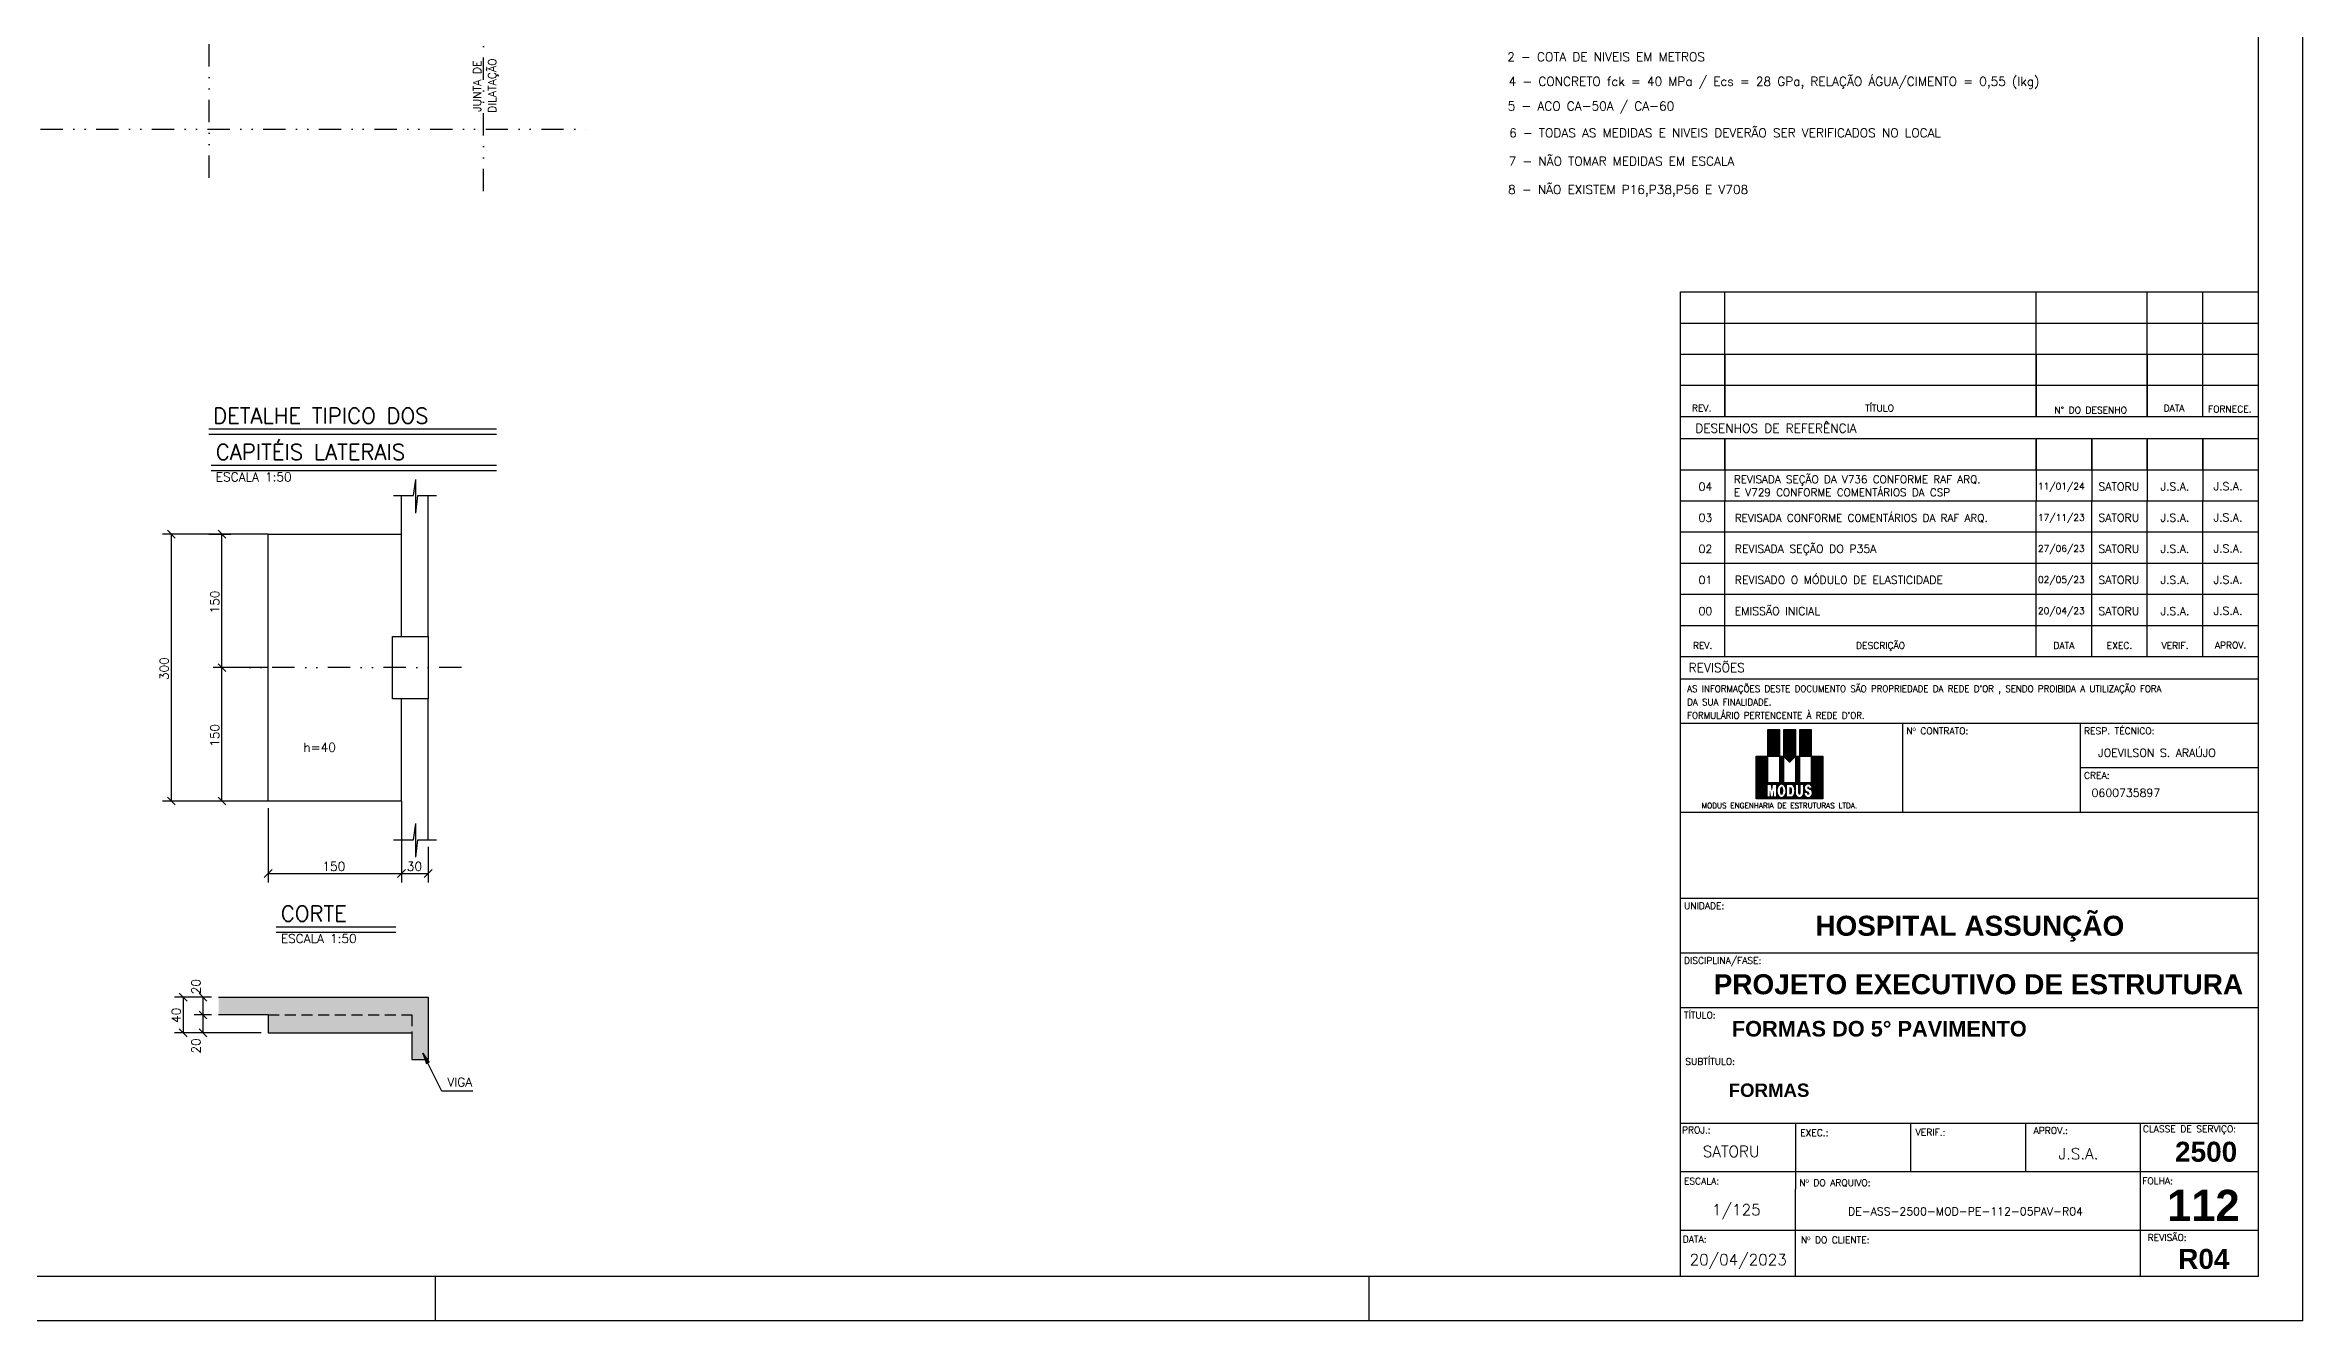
# Model space of a CAD drawing. Extents: x 550200 to 565075, y 404 to 10916.
# Drawn here: x 558727 to 565075, y 404 to 3990 of the extents above; entities that cross this region are included whole.
import ezdxf
from ezdxf.enums import TextEntityAlignment as Align

# ---------------------------------------------------------------- set-up
doc = ezdxf.new("R2010")
doc.units = 0
doc.header["$LTSCALE"] = 125
doc.header["$MEASUREMENT"] = 0
doc.linetypes.add('DIVIDE', pattern=[1.25, 0.5, -0.25, 0, -0.25, 0, -0.25])
doc.linetypes.add('HIDDEN', pattern=[0.375, 0.25, -0.125])
doc.layers.get('0').update_dxf_attribs({"linetype": 'CONTINUOUS'})
for name, color, linetype in [('01-FORM', 7, 'CONTINUOUS'), ('01TEXT', 2, 'CONTINUOUS'), ('205', 14, 'DIVIDE'), ('210', 7, 'HIDDEN'), ('216', 7, 'CONTINUOUS'), ('220', 4, 'CONTINUOUS'), ('221', 5, 'CONTINUOUS'), ('222', 6, 'CONTINUOUS'), ('226', 10, 'CONTINUOUS'), ('238', 11, 'CONTINUOUS'), ('250', 5, 'CONTINUOUS'), ('253', 253, 'CONTINUOUS'), ('254', 254, 'CONTINUOUS'), ('car-t01', 1, 'CONTINUOUS')]:
    doc.layers.add(name, color=color, linetype=linetype)
doc.styles.add('ROMANS', font='ROMANS.shx')
doc.styles.get("Standard").update_dxf_attribs({"font": 'ROMANS.SHX'})

msp = doc.modelspace()

# ---------------------------------------------------------------- linework, layer by layer
for p, q in [((565074.9, 403.9), (565074.9, 10916.4)), ((559824.9, 403.9), (559824.9, 528.9)), ((562449.9, 403.9), (562449.9, 528.9)), ((565074.9, 403.9), (550199.9, 403.9))]:
    msp.add_line(p, q)
at = {"layer": '205'}
for p, q in [((559187.7, 3617.8), (559187.7, 10272.7)), ((559959.2, 3580.3), (559959.2, 10272.7)), ((550735.3, 3753.9), (560263.5, 3753.9)), ((559897.5, 2240.3), (559247.8, 2240.3))]:
    msp.add_line(p, q, dxfattribs=at)
at = {"layer": '210'}
for p, q in [((559354, 1263.8), (559757.6, 1263.8)), ((559757.6, 1263.8), (559757.6, 1213.8))]:
    msp.add_line(p, q, dxfattribs=at)
at = {"layer": '216'}
for p, q in [((559070.7, 2626.4), (559092.8, 2604.3)), ((559235.2, 2604.3), (559213.1, 2626.4)), ((559235.2, 2229.3), (559213.1, 2251.4)), ((559235.2, 2229.3), (559213.1, 2251.4)), ((559070.7, 1876.4), (559092.8, 1854.3)), ((559235.2, 1854.3), (559213.1, 1876.4)), ((559342.9, 1650.4), (559365, 1672.5)), ((559717.9, 1650.4), (559740, 1672.5)), ((559717.9, 1650.4), (559740, 1672.5)), ((559792.9, 1650.4), (559815, 1672.5)), ((559104.2, 1324.9), (559126.3, 1302.8)), ((559182, 1302.8), (559159.9, 1324.9)), ((559182, 1252.8), (559159.9, 1274.9)), ((559182, 1252.8), (559159.9, 1274.9)), ((559104.2, 1224.9), (559126.3, 1202.8)), ((559182, 1202.8), (559159.9, 1224.9))]:
    msp.add_line(p, q, dxfattribs=at)
at = {"layer": '220'}
for p, q in [((559214.8, 1313.8), (559804, 1313.8)), ((559804, 1313.8), (559804, 1138.8)), ((559354, 1263.8), (559214.8, 1263.8)), ((559354, 1263.8), (559354, 1213.8)), ((559354, 1213.8), (559757.6, 1213.8)), ((559757.6, 1213.8), (559757.6, 1138.8)), ((559757.6, 1138.8), (559804, 1138.8))]:
    msp.add_line(p, q, dxfattribs=at)
msp.add_lwpolyline([(559704, 2327.8), (559804, 2327.8), (559804, 2152.8), (559704, 2152.8), (559704, 2327.8)], dxfattribs=at)
at = {"layer": '221'}
for p, q in [((559187.1, 2896.6), (559996.4, 2896.6)), ((559194, 2794.8), (559996.4, 2794.8)), ((559377, 1497), (559712.9, 1497))]:
    msp.add_line(p, q, dxfattribs=at)
at = {"layer": '222'}
for p, q in [((564949.9, 528.9), (564949.9, 10791.4)), ((559187.1, 2911.6), (559996.4, 2911.6)), ((559194, 2809.8), (559996.4, 2809.8)), ((559377, 1512), (559712.9, 1512)), ((564949.9, 528.9), (550512.4, 528.9))]:
    msp.add_line(p, q, dxfattribs=at)
at = {"layer": '226'}
for p, q in [((563570.1, 2065.2), (563604.3, 2065.2)), ((563570.1, 2063.7), (563604.3, 2063.7)), ((563570.1, 2062.3), (563604.3, 2062.3)), ((563570.1, 2060.9), (563604.3, 2060.9)), ((563570.1, 2059.4), (563604.3, 2059.4)), ((563570.1, 2058), (563604.3, 2058)), ((563570.1, 2056.6), (563604.3, 2056.6)), ((563570.1, 2055.2), (563604.3, 2055.2)), ((563570.1, 2053.7), (563604.3, 2053.7)), ((563570.1, 2052.3), (563604.3, 2052.3)), ((563570.1, 2050.9), (563604.3, 2050.9)), ((563570.1, 2049.5), (563604.3, 2049.5)), ((563570.1, 2048), (563604.3, 2048)), ((563570.1, 2046.6), (563604.3, 2046.6)), ((563570.1, 2045.2), (563604.3, 2045.2)), ((563570.1, 2043.8), (563604.3, 2043.8)), ((563570.1, 2042.3), (563604.3, 2042.3)), ((563570.1, 2040.9), (563604.3, 2040.9)), ((563570.1, 2039.5), (563604.3, 2039.5)), ((563570.1, 2038.1), (563604.3, 2038.1)), ((563570.1, 2036.6), (563604.3, 2036.6)), ((563570.1, 2035.2), (563604.3, 2035.2)), ((563570.1, 2033.8), (563604.3, 2033.8)), ((563570.1, 2032.4), (563604.3, 2032.4)), ((563614.8, 2065.2), (563649.1, 2065.2)), ((563614.8, 2063.7), (563649.1, 2063.7)), ((563614.8, 2062.3), (563649.1, 2062.3)), ((563614.8, 2060.9), (563649.1, 2060.9)), ((563614.8, 2059.4), (563649.1, 2059.4)), ((563614.8, 2058), (563649.1, 2058)), ((563614.8, 2056.6), (563649.1, 2056.6)), ((563614.8, 2055.2), (563649.1, 2055.2)), ((563614.8, 2053.7), (563649.1, 2053.7)), ((563614.8, 2052.3), (563649.1, 2052.3)), ((563614.8, 2050.9), (563649.1, 2050.9)), ((563614.8, 2049.5), (563649.1, 2049.5)), ((563614.8, 2048), (563649.1, 2048)), ((563614.8, 2046.6), (563649.1, 2046.6)), ((563614.8, 2045.2), (563649.1, 2045.2)), ((563614.8, 2043.8), (563649.1, 2043.8)), ((563614.8, 2042.3), (563649.1, 2042.3)), ((563614.8, 2040.9), (563649.1, 2040.9)), ((563614.8, 2039.5), (563649.1, 2039.5)), ((563614.8, 2038.1), (563649.1, 2038.1)), ((563614.8, 2036.6), (563649.1, 2036.6)), ((563614.8, 2035.2), (563649.1, 2035.2)), ((563614.8, 2033.8), (563649.1, 2033.8)), ((563614.8, 2032.4), (563649.1, 2032.4)), ((563659.5, 2065.2), (563693.8, 2065.2)), ((563659.5, 2063.7), (563693.8, 2063.7)), ((563659.5, 2062.3), (563693.8, 2062.3)), ((563659.5, 2060.9), (563693.8, 2060.9)), ((563659.5, 2059.4), (563693.8, 2059.4)), ((563659.5, 2058), (563693.8, 2058)), ((563659.5, 2056.6), (563693.8, 2056.6)), ((563659.5, 2055.2), (563693.8, 2055.2)), ((563659.5, 2053.7), (563693.8, 2053.7)), ((563659.5, 2052.3), (563693.8, 2052.3)), ((563659.5, 2050.9), (563693.8, 2050.9)), ((563659.5, 2049.5), (563693.8, 2049.5)), ((563659.5, 2048), (563693.8, 2048)), ((563659.5, 2046.6), (563693.8, 2046.6)), ((563659.5, 2045.2), (563693.8, 2045.2)), ((563659.5, 2043.8), (563693.8, 2043.8)), ((563659.5, 2042.3), (563693.8, 2042.3)), ((563659.5, 2040.9), (563693.8, 2040.9)), ((563659.5, 2039.5), (563693.8, 2039.5)), ((563659.5, 2038.1), (563693.8, 2038.1)), ((563659.5, 2036.6), (563693.8, 2036.6)), ((563659.5, 2035.2), (563693.8, 2035.2)), ((563659.5, 2033.8), (563693.8, 2033.8)), ((563659.5, 2032.4), (563693.8, 2032.4)), ((563538.2, 1871.8), (563538.2, 1991.6)), ((563538.2, 1991.6), (563570.1, 1991.6)), ((563538.2, 1991), (563570.1, 1991)), ((563538.2, 1989.6), (563570.1, 1989.6)), ((563538.2, 1988.1), (563570.1, 1988.1)), ((563538.2, 1986.7), (563570.1, 1986.7)), ((563538.2, 1985.3), (563570.1, 1985.3)), ((563538.2, 1983.9), (563570.1, 1983.9)), ((563538.2, 1982.4), (563570.1, 1982.4)), ((563538.2, 1981), (563570.1, 1981)), ((563538.2, 1979.6), (563570.1, 1979.6)), ((563538.2, 1978.2), (563570.1, 1978.2)), ((563538.2, 1976.7), (563570.1, 1976.7)), ((563538.2, 1975.3), (563570.1, 1975.3)), ((563538.2, 1973.9), (563570.1, 1973.9)), ((563538.2, 1972.5), (563570.1, 1972.5)), ((563538.2, 1971), (563570.1, 1971)), ((563538.2, 1969.6), (563570.1, 1969.6)), ((563538.2, 1968.2), (563570.1, 1968.2)), ((563570.1, 2030.9), (563604.3, 2030.9)), ((563570.1, 2029.5), (563604.3, 2029.5)), ((563570.1, 2028.1), (563604.3, 2028.1)), ((563570.1, 2026.6), (563604.3, 2026.6)), ((563570.1, 2025.2), (563604.3, 2025.2)), ((563570.1, 2023.8), (563604.3, 2023.8)), ((563570.1, 2022.4), (563604.3, 2022.4)), ((563570.1, 2020.9), (563604.3, 2020.9)), ((563570.1, 2019.5), (563604.3, 2019.5)), ((563570.1, 2018.1), (563604.3, 2018.1)), ((563570.1, 2016.7), (563604.3, 2016.7)), ((563570.1, 2015.2), (563604.3, 2015.2)), ((563570.1, 2013.8), (563604.3, 2013.8)), ((563570.1, 2012.4), (563604.3, 2012.4)), ((563570.1, 2011), (563604.3, 2011)), ((563570.1, 2009.5), (563604.3, 2009.5)), ((563570.1, 2008.1), (563604.3, 2008.1)), ((563570.1, 2006.7), (563604.3, 2006.7)), ((563570.1, 2005.3), (563604.3, 2005.3)), ((563570.1, 2003.8), (563604.3, 2003.8)), ((563570.1, 2002.4), (563604.3, 2002.4)), ((563570.1, 2001), (563604.3, 2001)), ((563570.1, 1999.6), (563604.3, 1999.6)), ((563570.1, 1998.1), (563604.3, 1998.1)), ((563570.1, 1996.7), (563604.3, 1996.7)), ((563570.1, 1995.3), (563604.3, 1995.3)), ((563570.1, 1993.9), (563604.3, 1993.9)), ((563570.1, 1992.4), (563604.3, 1992.4)), ((563570.1, 1991.6), (563570.1, 1917.5)), ((563604.3, 1917.5), (563604.3, 1991.6)), ((563604.3, 1991.6), (563614.8, 1991.6)), ((563604.3, 1991), (563614.8, 1991)), ((563604.3, 1989.6), (563614.8, 1989.6)), ((563604.3, 1988.1), (563614.8, 1988.1)), ((563604.3, 1986.7), (563614.8, 1986.7)), ((563604.3, 1985.3), (563614.8, 1985.3)), ((563604.3, 1983.9), (563614.8, 1983.9)), ((563604.3, 1982.4), (563614.8, 1982.4)), ((563604.3, 1981), (563614.8, 1981)), ((563604.3, 1979.6), (563614.8, 1979.6)), ((563604.3, 1978.2), (563614.8, 1978.2)), ((563604.3, 1976.7), (563614.8, 1976.7)), ((563604.3, 1975.3), (563614.8, 1975.3)), ((563604.3, 1973.9), (563614.8, 1973.9)), ((563604.3, 1972.5), (563614.8, 1972.5)), ((563604.3, 1971), (563614.8, 1971)), ((563604.3, 1969.6), (563614.8, 1969.6)), ((563604.3, 1968.2), (563614.8, 1968.2)), ((563614.8, 2030.9), (563649.1, 2030.9)), ((563614.8, 2029.5), (563649.1, 2029.5)), ((563614.8, 2028.1), (563649.1, 2028.1)), ((563614.8, 2026.6), (563649.1, 2026.6)), ((563614.8, 2025.2), (563649.1, 2025.2)), ((563614.8, 2023.8), (563649.1, 2023.8)), ((563614.8, 2022.4), (563649.1, 2022.4)), ((563614.8, 2020.9), (563649.1, 2020.9)), ((563614.8, 2019.5), (563649.1, 2019.5)), ((563614.8, 2018.1), (563649.1, 2018.1)), ((563614.8, 2016.7), (563649.1, 2016.7)), ((563614.8, 2015.2), (563649.1, 2015.2)), ((563614.8, 2013.8), (563649.1, 2013.8)), ((563614.8, 2012.4), (563649.1, 2012.4)), ((563614.8, 2011), (563649.1, 2011)), ((563614.8, 2009.5), (563649.1, 2009.5)), ((563614.8, 2008.1), (563649.1, 2008.1)), ((563614.8, 2006.7), (563649.1, 2006.7)), ((563614.8, 2005.3), (563649.1, 2005.3)), ((563614.8, 2003.8), (563649.1, 2003.8)), ((563614.8, 2002.4), (563649.1, 2002.4)), ((563614.8, 2001), (563649.1, 2001)), ((563614.8, 1999.6), (563649.1, 1999.6)), ((563614.8, 1998.1), (563649.1, 1998.1)), ((563614.8, 1996.7), (563649.1, 1996.7)), ((563614.8, 1995.3), (563649.1, 1995.3)), ((563614.8, 1993.9), (563649.1, 1993.9)), ((563614.8, 1992.4), (563649.1, 1992.4)), ((563614.8, 1991.6), (563614.8, 1917.5)), ((563615.4, 1991), (563648.4, 1991)), ((563616.9, 1989.6), (563647, 1989.6)), ((563618.3, 1988.1), (563645.6, 1988.1)), ((563619.7, 1986.7), (563644.2, 1986.7)), ((563621.1, 1985.3), (563642.7, 1985.3)), ((563622.6, 1983.9), (563641.3, 1983.9)), ((563624, 1982.4), (563639.9, 1982.4)), ((563625.4, 1981), (563638.5, 1981)), ((563626.8, 1979.6), (563637, 1979.6)), ((563628.3, 1978.2), (563635.6, 1978.2)), ((563629.7, 1976.7), (563634.2, 1976.7)), ((563631.1, 1975.3), (563632.8, 1975.3)), ((563649.1, 1917.5), (563649.1, 1991.6)), ((563649.1, 1991.6), (563659.5, 1991.6)), ((563649.1, 1991), (563659.5, 1991)), ((563649.1, 1989.6), (563659.5, 1989.6)), ((563649.1, 1988.1), (563659.5, 1988.1)), ((563649.1, 1986.7), (563659.5, 1986.7)), ((563649.1, 1985.3), (563659.5, 1985.3)), ((563649.1, 1983.9), (563659.5, 1983.9)), ((563649.1, 1982.4), (563659.5, 1982.4)), ((563649.1, 1981), (563659.5, 1981)), ((563649.1, 1979.6), (563659.5, 1979.6)), ((563649.1, 1978.2), (563659.5, 1978.2)), ((563649.1, 1976.7), (563659.5, 1976.7)), ((563649.1, 1975.3), (563659.5, 1975.3)), ((563649.1, 1973.9), (563659.5, 1973.9)), ((563649.1, 1972.5), (563659.5, 1972.5)), ((563649.1, 1971), (563659.5, 1971)), ((563649.1, 1969.6), (563659.5, 1969.6)), ((563649.1, 1968.2), (563659.5, 1968.2)), ((563659.5, 2030.9), (563693.8, 2030.9)), ((563659.5, 2029.5), (563693.8, 2029.5)), ((563659.5, 2028.1), (563693.8, 2028.1)), ((563659.5, 2026.6), (563693.8, 2026.6)), ((563659.5, 2025.2), (563693.8, 2025.2)), ((563659.5, 2023.8), (563693.8, 2023.8)), ((563659.5, 2022.4), (563693.8, 2022.4)), ((563659.5, 2020.9), (563693.8, 2020.9)), ((563659.5, 2019.5), (563693.8, 2019.5)), ((563659.5, 2018.1), (563693.8, 2018.1)), ((563659.5, 2016.7), (563693.8, 2016.7)), ((563659.5, 2015.2), (563693.8, 2015.2)), ((563659.5, 2013.8), (563693.8, 2013.8)), ((563659.5, 2012.4), (563693.8, 2012.4)), ((563659.5, 2011), (563693.8, 2011)), ((563659.5, 2009.5), (563693.8, 2009.5)), ((563659.5, 2008.1), (563693.8, 2008.1)), ((563659.5, 2006.7), (563693.8, 2006.7)), ((563659.5, 2005.3), (563693.8, 2005.3)), ((563659.5, 2003.8), (563693.8, 2003.8)), ((563659.5, 2002.4), (563693.8, 2002.4)), ((563659.5, 2001), (563693.8, 2001)), ((563659.5, 1999.6), (563693.8, 1999.6)), ((563659.5, 1998.1), (563693.8, 1998.1)), ((563659.5, 1996.7), (563693.8, 1996.7)), ((563659.5, 1995.3), (563693.8, 1995.3)), ((563659.5, 1993.9), (563693.8, 1993.9)), ((563659.5, 1992.4), (563693.8, 1992.4)), ((563659.5, 1991.6), (563659.5, 1917.5)), ((563693.8, 1991.6), (563725.7, 1991.6)), ((563693.8, 1917.5), (563693.8, 1991.6)), ((563693.8, 1991), (563725.7, 1991)), ((563693.8, 1989.6), (563725.7, 1989.6)), ((563693.8, 1988.1), (563725.7, 1988.1)), ((563693.8, 1986.7), (563725.7, 1986.7)), ((563693.8, 1985.3), (563725.7, 1985.3)), ((563693.8, 1983.9), (563725.7, 1983.9)), ((563693.8, 1982.4), (563725.7, 1982.4)), ((563693.8, 1981), (563725.7, 1981)), ((563693.8, 1979.6), (563725.7, 1979.6)), ((563693.8, 1978.2), (563725.7, 1978.2)), ((563693.8, 1976.7), (563725.7, 1976.7)), ((563693.8, 1975.3), (563725.7, 1975.3)), ((563693.8, 1973.9), (563725.7, 1973.9)), ((563693.8, 1972.5), (563725.7, 1972.5)), ((563693.8, 1971), (563725.7, 1971)), ((563693.8, 1969.6), (563725.7, 1969.6)), ((563693.8, 1968.2), (563725.7, 1968.2)), ((563725.7, 1991.6), (563725.7, 1871.8)), ((563538.2, 1966.8), (563570.1, 1966.8)), ((563538.2, 1965.3), (563570.1, 1965.3)), ((563538.2, 1963.9), (563570.1, 1963.9)), ((563538.2, 1962.5), (563570.1, 1962.5)), ((563538.2, 1961.1), (563570.1, 1961.1)), ((563538.2, 1959.6), (563570.1, 1959.6)), ((563538.2, 1958.2), (563570.1, 1958.2)), ((563538.2, 1956.8), (563570.1, 1956.8)), ((563538.2, 1955.4), (563570.1, 1955.4)), ((563538.2, 1953.9), (563570.1, 1953.9)), ((563538.2, 1952.5), (563570.1, 1952.5)), ((563538.2, 1951.1), (563570.1, 1951.1)), ((563538.2, 1949.6), (563570.1, 1949.6)), ((563538.2, 1948.2), (563570.1, 1948.2)), ((563538.2, 1946.8), (563570.1, 1946.8)), ((563538.2, 1945.4), (563570.1, 1945.4)), ((563538.2, 1943.9), (563570.1, 1943.9)), ((563538.2, 1942.5), (563570.1, 1942.5)), ((563538.2, 1941.1), (563570.1, 1941.1)), ((563538.2, 1939.7), (563570.1, 1939.7)), ((563538.2, 1938.2), (563570.1, 1938.2)), ((563538.2, 1936.8), (563570.1, 1936.8)), ((563538.2, 1935.4), (563570.1, 1935.4)), ((563538.2, 1934), (563570.1, 1934)), ((563538.2, 1932.5), (563570.1, 1932.5)), ((563538.2, 1931.1), (563570.1, 1931.1)), ((563538.2, 1929.7), (563570.1, 1929.7)), ((563538.2, 1928.3), (563570.1, 1928.3)), ((563538.2, 1926.8), (563570.1, 1926.8)), ((563538.2, 1925.4), (563570.1, 1925.4)), ((563538.2, 1924), (563570.1, 1924)), ((563538.2, 1922.6), (563570.1, 1922.6)), ((563538.2, 1921.1), (563570.1, 1921.1)), ((563538.2, 1919.7), (563570.1, 1919.7)), ((563538.2, 1918.3), (563570.1, 1918.3)), ((563538.2, 1916.8), (563725.7, 1916.8)), ((563538.2, 1915.4), (563725.7, 1915.4)), ((563538.2, 1914), (563725.7, 1914)), ((563538.2, 1912.6), (563606.3, 1912.6)), ((563538.2, 1911.1), (563570, 1911.1)), ((563538.2, 1909.7), (563570, 1909.7)), ((563538.2, 1908.3), (563570, 1908.3)), ((563538.2, 1906.9), (563570, 1906.9)), ((563538.2, 1905.4), (563570, 1905.4)), ((563570.1, 1917.5), (563604.3, 1917.5)), ((563579.5, 1911.1), (563584.4, 1911.1)), ((563579.7, 1909.7), (563584.2, 1909.7)), ((563579.9, 1908.3), (563584, 1908.3)), ((563580.1, 1906.9), (563583.7, 1906.9)), ((563580.3, 1905.4), (563583.5, 1905.4)), ((563594, 1911.1), (563604.1, 1911.1)), ((563594, 1909.7), (563602.6, 1909.7)), ((563594, 1908.3), (563601.5, 1908.3)), ((563594, 1906.9), (563600.6, 1906.9)), ((563594, 1905.4), (563599.9, 1905.4)), ((563604.3, 1966.8), (563614.8, 1966.8)), ((563604.3, 1965.3), (563614.8, 1965.3)), ((563604.3, 1963.9), (563614.8, 1963.9)), ((563604.3, 1962.5), (563614.8, 1962.5)), ((563604.3, 1961.1), (563614.8, 1961.1)), ((563604.3, 1959.6), (563614.8, 1959.6)), ((563604.3, 1958.2), (563614.8, 1958.2)), ((563604.3, 1956.8), (563614.8, 1956.8)), ((563604.3, 1955.4), (563614.8, 1955.4)), ((563604.3, 1953.9), (563614.8, 1953.9)), ((563604.3, 1952.5), (563614.8, 1952.5)), ((563604.3, 1951.1), (563614.8, 1951.1)), ((563604.3, 1949.6), (563614.8, 1949.6)), ((563604.3, 1948.2), (563614.8, 1948.2)), ((563604.3, 1946.8), (563614.8, 1946.8)), ((563604.3, 1945.4), (563614.8, 1945.4)), ((563604.3, 1943.9), (563614.8, 1943.9)), ((563604.3, 1942.5), (563614.8, 1942.5)), ((563604.3, 1941.1), (563614.8, 1941.1)), ((563604.3, 1939.7), (563614.8, 1939.7)), ((563604.3, 1938.2), (563614.8, 1938.2)), ((563604.3, 1936.8), (563614.8, 1936.8)), ((563604.3, 1935.4), (563614.8, 1935.4)), ((563604.3, 1934), (563614.8, 1934)), ((563604.3, 1932.5), (563614.8, 1932.5)), ((563604.3, 1931.1), (563614.8, 1931.1)), ((563604.3, 1929.7), (563614.8, 1929.7)), ((563604.3, 1928.3), (563614.8, 1928.3)), ((563604.3, 1926.8), (563614.8, 1926.8)), ((563604.3, 1925.4), (563614.8, 1925.4)), ((563604.3, 1924), (563614.8, 1924)), ((563604.3, 1922.6), (563614.8, 1922.6)), ((563604.3, 1921.1), (563614.8, 1921.1)), ((563604.3, 1919.7), (563614.8, 1919.7)), ((563604.3, 1918.3), (563614.8, 1918.3)), ((563612, 1912.6), (563679.9, 1912.6)), ((563614.3, 1911.1), (563624.4, 1911.1)), ((563614.8, 1917.5), (563649.1, 1917.5)), ((563615.7, 1909.7), (563624.4, 1909.7)), ((563616.9, 1908.3), (563624.4, 1908.3)), ((563617.7, 1906.9), (563624.4, 1906.9)), ((563618.4, 1905.4), (563624.4, 1905.4)), ((563639.6, 1911.1), (563649, 1911.1)), ((563641.1, 1909.7), (563649, 1909.7)), ((563642.1, 1908.3), (563649.1, 1908.3)), ((563643.1, 1906.9), (563649.1, 1906.9)), ((563643.7, 1905.4), (563649.1, 1905.4)), ((563649.1, 1966.8), (563659.5, 1966.8)), ((563649.1, 1965.3), (563659.5, 1965.3)), ((563649.1, 1963.9), (563659.5, 1963.9)), ((563649.1, 1962.5), (563659.5, 1962.5)), ((563649.1, 1961.1), (563659.5, 1961.1)), ((563649.1, 1959.6), (563659.5, 1959.6)), ((563649.1, 1958.2), (563659.5, 1958.2)), ((563649.1, 1956.8), (563659.5, 1956.8)), ((563649.1, 1955.4), (563659.5, 1955.4)), ((563649.1, 1953.9), (563659.5, 1953.9)), ((563649.1, 1952.5), (563659.5, 1952.5)), ((563649.1, 1951.1), (563659.5, 1951.1)), ((563649.1, 1949.6), (563659.5, 1949.6)), ((563649.1, 1948.2), (563659.5, 1948.2)), ((563649.1, 1946.8), (563659.5, 1946.8)), ((563649.1, 1945.4), (563659.5, 1945.4)), ((563649.1, 1943.9), (563659.5, 1943.9)), ((563649.1, 1942.5), (563659.5, 1942.5)), ((563649.1, 1941.1), (563659.5, 1941.1)), ((563649.1, 1939.7), (563659.5, 1939.7)), ((563649.1, 1938.2), (563659.5, 1938.2)), ((563649.1, 1936.8), (563659.5, 1936.8)), ((563649.1, 1935.4), (563659.5, 1935.4)), ((563649.1, 1934), (563659.5, 1934)), ((563649.1, 1932.5), (563659.5, 1932.5)), ((563649.1, 1931.1), (563659.5, 1931.1)), ((563649.1, 1929.7), (563659.5, 1929.7)), ((563649.1, 1928.3), (563659.5, 1928.3)), ((563649.1, 1926.8), (563659.5, 1926.8)), ((563649.1, 1925.4), (563659.5, 1925.4)), ((563649.1, 1924), (563659.5, 1924)), ((563649.1, 1922.6), (563659.5, 1922.6)), ((563649.1, 1921.1), (563659.5, 1921.1)), ((563649.1, 1919.7), (563659.5, 1919.7)), ((563649.1, 1918.3), (563659.5, 1918.3)), ((563656.4, 1911.1), (563662.6, 1911.1)), ((563656.4, 1909.7), (563662.6, 1909.7)), ((563656.4, 1908.3), (563662.6, 1908.3)), ((563656.4, 1906.9), (563662.6, 1906.9)), ((563656.4, 1905.4), (563662.6, 1905.4)), ((563659.5, 1917.5), (563693.8, 1917.5)), ((563669.9, 1911.1), (563678, 1911.1)), ((563669.9, 1909.7), (563676.6, 1909.7)), ((563669.9, 1908.3), (563675.5, 1908.3)), ((563669.9, 1906.9), (563675.1, 1906.9)), ((563669.9, 1905.4), (563674.8, 1905.4)), ((563688.7, 1912.6), (563725.7, 1912.6)), ((563690.1, 1911.1), (563725.7, 1911.1)), ((563691.2, 1909.7), (563725.7, 1909.7)), ((563692.2, 1908.3), (563725.7, 1908.3)), ((563693, 1906.9), (563725.7, 1906.9)), ((563693.4, 1905.4), (563725.7, 1905.4)), ((563693.8, 1966.8), (563725.7, 1966.8)), ((563693.8, 1965.3), (563725.7, 1965.3)), ((563693.8, 1963.9), (563725.7, 1963.9)), ((563693.8, 1962.5), (563725.7, 1962.5)), ((563693.8, 1961.1), (563725.7, 1961.1)), ((563693.8, 1959.6), (563725.7, 1959.6)), ((563693.8, 1958.2), (563725.7, 1958.2)), ((563693.8, 1956.8), (563725.7, 1956.8)), ((563693.8, 1955.4), (563725.7, 1955.4)), ((563693.8, 1953.9), (563725.7, 1953.9)), ((563693.8, 1952.5), (563725.7, 1952.5)), ((563693.8, 1951.1), (563725.7, 1951.1)), ((563693.8, 1949.6), (563725.7, 1949.6)), ((563693.8, 1948.2), (563725.7, 1948.2)), ((563693.8, 1946.8), (563725.7, 1946.8)), ((563693.8, 1945.4), (563725.7, 1945.4)), ((563693.8, 1943.9), (563725.7, 1943.9)), ((563693.8, 1942.5), (563725.7, 1942.5)), ((563693.8, 1941.1), (563725.7, 1941.1)), ((563693.8, 1939.7), (563725.7, 1939.7)), ((563693.8, 1938.2), (563725.7, 1938.2)), ((563693.8, 1936.8), (563725.7, 1936.8)), ((563693.8, 1935.4), (563725.7, 1935.4)), ((563693.8, 1934), (563725.7, 1934)), ((563693.8, 1932.5), (563725.7, 1932.5)), ((563693.8, 1931.1), (563725.7, 1931.1)), ((563693.8, 1929.7), (563725.7, 1929.7)), ((563693.8, 1928.3), (563725.7, 1928.3)), ((563693.8, 1926.8), (563725.7, 1926.8)), ((563693.8, 1925.4), (563725.7, 1925.4)), ((563693.8, 1924), (563725.7, 1924)), ((563693.8, 1922.6), (563725.7, 1922.6)), ((563693.8, 1921.1), (563725.7, 1921.1)), ((563693.8, 1919.7), (563725.7, 1919.7)), ((563693.8, 1918.3), (563725.7, 1918.3)), ((563538.2, 1904), (563570, 1904)), ((563538.2, 1902.6), (563570, 1902.6)), ((563538.2, 1901.2), (563570, 1901.2)), ((563538.2, 1899.7), (563570, 1899.7)), ((563538.2, 1898.3), (563570, 1898.3)), ((563538.2, 1896.9), (563570, 1896.9)), ((563538.2, 1895.5), (563570, 1895.5)), ((563538.2, 1894), (563570, 1894)), ((563538.2, 1892.6), (563570, 1892.6)), ((563538.2, 1891.2), (563570, 1891.2)), ((563538.2, 1889.8), (563570, 1889.8)), ((563538.2, 1888.3), (563570, 1888.3)), ((563538.2, 1886.9), (563570, 1886.9)), ((563538.2, 1885.5), (563570, 1885.5)), ((563538.2, 1884.1), (563570, 1884.1)), ((563538.2, 1882.6), (563570, 1882.6)), ((563538.2, 1881.2), (563570, 1881.2)), ((563538.2, 1879.8), (563570, 1879.8)), ((563538.2, 1878.3), (563570, 1878.3)), ((563538.2, 1876.9), (563605.6, 1876.9)), ((563538.2, 1875.5), (563725.7, 1875.5)), ((563538.2, 1874.1), (563725.7, 1874.1)), ((563538.2, 1872.6), (563725.7, 1872.6)), ((563725.7, 1871.8), (563538.2, 1871.8)), ((563576.6, 1892.6), (563576.7, 1892.6)), ((563576.6, 1891.2), (563576.9, 1891.2)), ((563576.6, 1889.8), (563577.1, 1889.8)), ((563576.6, 1888.3), (563577.4, 1888.3)), ((563576.6, 1886.9), (563577.6, 1886.9)), ((563576.6, 1885.5), (563577.8, 1885.5)), ((563576.6, 1884.1), (563578.1, 1884.1)), ((563576.6, 1882.6), (563578.3, 1882.6)), ((563576.6, 1881.2), (563578.5, 1881.2)), ((563576.6, 1879.8), (563578.8, 1879.8)), ((563576.6, 1878.3), (563579, 1878.3)), ((563580.5, 1904), (563583.3, 1904)), ((563580.7, 1902.6), (563583, 1902.6)), ((563580.9, 1901.2), (563582.8, 1901.2)), ((563581.1, 1899.7), (563582.5, 1899.7)), ((563581.4, 1898.3), (563582.3, 1898.3)), ((563581.6, 1896.9), (563582.1, 1896.9)), ((563581.8, 1895.5), (563581.8, 1895.5)), ((563584.8, 1878.3), (563587.1, 1878.3)), ((563585, 1879.8), (563587.1, 1879.8)), ((563585.3, 1881.2), (563587.1, 1881.2)), ((563585.5, 1882.6), (563587.1, 1882.6)), ((563585.7, 1884.1), (563587.1, 1884.1)), ((563586, 1885.5), (563587.1, 1885.5)), ((563586.2, 1886.9), (563587.1, 1886.9)), ((563586.4, 1888.3), (563587.1, 1888.3)), ((563586.7, 1889.8), (563587.1, 1889.8)), ((563586.9, 1891.2), (563587.1, 1891.2)), ((563587.1, 1892.6), (563587.1, 1892.6)), ((563594, 1904), (563599.3, 1904)), ((563594, 1902.6), (563598.8, 1902.6)), ((563594, 1901.2), (563598.5, 1901.2)), ((563594, 1899.7), (563598.2, 1899.7)), ((563594, 1898.3), (563598, 1898.3)), ((563594, 1896.9), (563597.8, 1896.9)), ((563594, 1895.5), (563597.8, 1895.5)), ((563594, 1894), (563597.8, 1894)), ((563594, 1892.6), (563597.8, 1892.6)), ((563594, 1891.2), (563597.9, 1891.2)), ((563594, 1889.8), (563598.1, 1889.8)), ((563594, 1888.3), (563598.4, 1888.3)), ((563594, 1886.9), (563598.7, 1886.9)), ((563594, 1885.5), (563599.2, 1885.5)), ((563594, 1884.1), (563599.7, 1884.1)), ((563594, 1882.6), (563600.4, 1882.6)), ((563594, 1881.2), (563601.2, 1881.2)), ((563594, 1879.8), (563602.3, 1879.8)), ((563594, 1878.3), (563603.7, 1878.3)), ((563604.9, 1895.5), (563613.5, 1895.5)), ((563604.9, 1894), (563613.5, 1894)), ((563605, 1896.9), (563613.4, 1896.9)), ((563605, 1892.6), (563613.4, 1892.6)), ((563605.1, 1891.2), (563613.2, 1891.2)), ((563605.2, 1898.3), (563613.2, 1898.3)), ((563605.4, 1889.8), (563612.9, 1889.8)), ((563605.5, 1899.7), (563612.9, 1899.7)), ((563605.9, 1901.2), (563612.4, 1901.2)), ((563605.9, 1888.3), (563612.5, 1888.3)), ((563606.5, 1886.9), (563611.8, 1886.9)), ((563606.6, 1902.6), (563611.7, 1902.6)), ((563607.6, 1885.5), (563610.7, 1885.5)), ((563607.8, 1904), (563610.5, 1904)), ((563612.7, 1876.9), (563656.1, 1876.9)), ((563614.7, 1878.3), (563624.4, 1878.3)), ((563616, 1879.8), (563624.4, 1879.8)), ((563617.1, 1881.2), (563624.4, 1881.2)), ((563617.9, 1882.6), (563624.4, 1882.6)), ((563618.6, 1884.1), (563624.4, 1884.1)), ((563619, 1904), (563624.4, 1904)), ((563619.1, 1885.5), (563624.4, 1885.5)), ((563619.5, 1902.6), (563624.4, 1902.6)), ((563619.6, 1886.9), (563624.4, 1886.9)), ((563619.8, 1901.2), (563624.4, 1901.2)), ((563619.9, 1888.3), (563624.4, 1888.3)), ((563620.1, 1899.7), (563624.4, 1899.7)), ((563620.2, 1889.8), (563624.4, 1889.8)), ((563620.3, 1898.3), (563624.4, 1898.3)), ((563620.4, 1891.2), (563624.4, 1891.2)), ((563620.5, 1896.9), (563624.4, 1896.9)), ((563620.5, 1892.6), (563624.4, 1892.6)), ((563620.6, 1895.5), (563624.4, 1895.5)), ((563620.6, 1894), (563624.4, 1894)), ((563631.1, 1902.6), (563635.7, 1902.6)), ((563631.1, 1901.2), (563636.9, 1901.2)), ((563631.1, 1899.7), (563637.5, 1899.7)), ((563631.1, 1898.3), (563637.9, 1898.3)), ((563631.1, 1896.9), (563638, 1896.9)), ((563631.1, 1895.5), (563638.1, 1895.5)), ((563631.1, 1894), (563638.1, 1894)), ((563631.1, 1892.6), (563638.1, 1892.6)), ((563631.1, 1891.2), (563638, 1891.2)), ((563631.1, 1889.8), (563637.7, 1889.8)), ((563631.1, 1888.3), (563636.9, 1888.3)), ((563631.1, 1886.9), (563635.8, 1886.9)), ((563639.6, 1878.3), (563653.3, 1878.3)), ((563641, 1879.8), (563652, 1879.8)), ((563642, 1881.2), (563651, 1881.2)), ((563642.8, 1882.6), (563650.4, 1882.6)), ((563643.5, 1884.1), (563649.8, 1884.1)), ((563644.1, 1885.5), (563649.5, 1885.5)), ((563644.2, 1904), (563649.1, 1904)), ((563644.4, 1886.9), (563649.3, 1886.9)), ((563644.5, 1902.6), (563649.1, 1902.6)), ((563644.8, 1901.2), (563649.1, 1901.2)), ((563644.8, 1888.3), (563649.2, 1888.3)), ((563645, 1899.7), (563649.1, 1899.7)), ((563645, 1889.8), (563649.2, 1889.8)), ((563645.1, 1898.3), (563649.1, 1898.3)), ((563645.1, 1891.2), (563649.1, 1891.2)), ((563645.2, 1896.9), (563649.1, 1896.9)), ((563645.2, 1895.5), (563649.1, 1895.5)), ((563645.2, 1894), (563649.1, 1894)), ((563645.2, 1892.6), (563649.1, 1892.6)), ((563656.4, 1904), (563662.6, 1904)), ((563656.4, 1902.6), (563662.6, 1902.6)), ((563656.4, 1901.2), (563662.6, 1901.2)), ((563656.4, 1899.7), (563662.6, 1899.7)), ((563656.4, 1898.3), (563662.6, 1898.3)), ((563656.4, 1896.9), (563662.6, 1896.9)), ((563656.4, 1895.5), (563662.6, 1895.5)), ((563656.4, 1894), (563662.6, 1894)), ((563656.4, 1892.6), (563662.6, 1892.6)), ((563656.4, 1891.2), (563662.6, 1891.2)), ((563656.4, 1889.8), (563662.6, 1889.8)), ((563656.5, 1888.3), (563662.4, 1888.3)), ((563657.1, 1886.9), (563661.8, 1886.9)), ((563659, 1885.5), (563660.5, 1885.5)), ((563663.1, 1876.9), (563680, 1876.9)), ((563665.5, 1878.3), (563677.9, 1878.3)), ((563667, 1879.8), (563676.5, 1879.8)), ((563667.9, 1881.2), (563675.7, 1881.2)), ((563668.6, 1882.6), (563675, 1882.6)), ((563669.2, 1884.1), (563674.4, 1884.1)), ((563669.5, 1885.5), (563673.9, 1885.5)), ((563669.9, 1904), (563674.6, 1904)), ((563669.9, 1902.6), (563674.6, 1902.6)), ((563669.9, 1901.2), (563674.6, 1901.2)), ((563669.9, 1899.7), (563674.8, 1899.7)), ((563669.9, 1898.3), (563675.2, 1898.3)), ((563669.9, 1896.9), (563675.6, 1896.9)), ((563669.9, 1895.5), (563676.4, 1895.5)), ((563669.9, 1894), (563677.2, 1894)), ((563669.9, 1892.6), (563679, 1892.6)), ((563669.9, 1891.2), (563681.8, 1891.2)), ((563669.9, 1889.8), (563684.8, 1889.8)), ((563669.9, 1888.3), (563673.7, 1888.3)), ((563669.9, 1886.9), (563673.8, 1886.9)), ((563681.2, 1888.3), (563686.3, 1888.3)), ((563681.6, 1886.9), (563686.4, 1886.9)), ((563681.9, 1902.6), (563686.1, 1902.6)), ((563682.3, 1904), (563685.5, 1904)), ((563682.5, 1885.5), (563686.1, 1885.5)), ((563682.7, 1901.2), (563725.7, 1901.2)), ((563685.8, 1899.7), (563725.7, 1899.7)), ((563688.5, 1876.9), (563725.7, 1876.9)), ((563688.9, 1898.3), (563725.7, 1898.3)), ((563690.5, 1878.3), (563725.7, 1878.3)), ((563691.3, 1896.9), (563725.7, 1896.9)), ((563691.8, 1879.8), (563725.7, 1879.8)), ((563692.2, 1895.5), (563725.7, 1895.5)), ((563692.6, 1881.2), (563725.7, 1881.2)), ((563693.2, 1894), (563725.7, 1894)), ((563693.3, 1882.6), (563725.7, 1882.6)), ((563693.6, 1904), (563725.7, 1904)), ((563693.8, 1902.6), (563725.7, 1902.6)), ((563693.8, 1884.1), (563725.7, 1884.1)), ((563694.1, 1892.6), (563725.7, 1892.6)), ((563694.2, 1885.5), (563725.7, 1885.5)), ((563694.3, 1891.2), (563725.7, 1891.2)), ((563694.4, 1889.8), (563725.7, 1889.8)), ((563694.4, 1888.3), (563725.7, 1888.3)), ((563694.4, 1886.9), (563725.7, 1886.9))]:
    msp.add_line(p, q, dxfattribs=at)
for points in [[(563570.1, 1991.6), (563604.3, 1991.6), (563604.3, 2065.8), (563570.1, 2065.8), (563570.1, 1991.6)], [(563614.8, 1991.6), (563631.9, 1974.5), (563649.1, 1991.6), (563649.1, 2065.8), (563614.8, 2065.8), (563614.8, 1991.6)], [(563659.5, 1991.6), (563693.8, 1991.6), (563693.8, 2065.8), (563659.5, 2065.8), (563659.5, 1991.6)]]:
    msp.add_lwpolyline(points, dxfattribs=at)
at = {"layer": '238'}
for p, q in [((559729, 2615.3), (559729, 2724.2)), ((559804, 2327.8), (559804, 2724.2)), ((559354, 2615.3), (559729, 2615.3)), ((559354, 1865.3), (559354, 2615.3)), ((559729, 2327.8), (559729, 2615.3)), ((559729, 1865.3), (559729, 2152.8)), ((559804, 1756.4), (559804, 2152.8)), ((559729, 1865.3), (559354, 1865.3)), ((559729, 1865.3), (559729, 1756.4))]:
    msp.add_line(p, q, dxfattribs=at)
at = {"layer": '250'}
for p, q in [((559762.8, 2724.2), (559768.9, 2769.5)), ((559768.9, 2674.9), (559768.9, 2769.5)), ((559706.8, 2724.2), (559762.8, 2724.2)), ((559768.9, 2674.9), (559775.3, 2724.2)), ((559775.3, 2724.2), (559827.7, 2724.2)), ((559354, 2615.3), (559056.7, 2615.3)), ((559081.7, 2615.3), (559081.7, 1865.3)), ((559187.2, 2615.3), (559249.1, 2615.3)), ((559224.1, 2240.3), (559224.1, 2615.3)), ((559354, 2240.3), (559199.1, 2240.3)), ((559224.1, 1865.3), (559224.1, 2240.3)), ((559354, 1865.3), (559056.7, 1865.3)), ((559354, 1865.3), (559199.1, 1865.3)), ((559354, 1845.3), (559354, 1636.5)), ((559729, 1845.3), (559729, 1636.5)), ((559762.8, 1756.4), (559768.9, 1801.7)), ((559768.9, 1707.1), (559768.9, 1801.7)), ((559706.8, 1756.4), (559762.8, 1756.4)), ((559768.9, 1707.1), (559775.3, 1756.4)), ((559775.3, 1756.4), (559827.7, 1756.4)), ((559804, 1736.4), (559804, 1636.5)), ((559354, 1661.5), (559729, 1661.5)), ((559729, 1661.5), (559804, 1661.5)), ((559194.8, 1313.8), (559090.3, 1313.8)), ((559115.3, 1313.8), (559115.3, 1213.8)), ((559194.8, 1313.8), (559146, 1313.8)), ((559171, 1263.8), (559171, 1313.8)), ((559334, 1213.8), (559090.3, 1213.8)), ((559194.8, 1263.8), (559146, 1263.8)), ((559213.6, 1213.8), (559146, 1213.8)), ((559171, 1213.8), (559171, 1263.8))]:
    msp.add_line(p, q, dxfattribs=at)
msp.add_lwpolyline([(559929.8, 1050), (559842.3, 1050), (559789.1, 1156.2), (559806.6, 1130.3), (559789.1, 1156.2), (559799.3, 1126.7)], dxfattribs=at)
at = {"layer": '253'}
for points in [[(559804, 1313.8), (559354, 1263.8), (559214.8, 1263.8)], [(559804, 1313.8), (559214.8, 1263.8), (559214.8, 1313.8)], [(559804, 1313.8), (559757.6, 1213.8), (559354, 1213.8)], [(559804, 1313.8), (559354, 1213.8), (559354, 1263.8)], [(559804, 1313.8), (559804, 1138.8), (559757.6, 1138.8)], [(559804, 1313.8), (559757.6, 1138.8), (559757.6, 1213.8)]]:
    msp.add_solid(points, dxfattribs=at)
at = {"layer": '254'}
for p, q in [((563324.7, 3296.7), (564949.9, 3296.7)), ((563449.9, 2946.7), (563449.9, 3296.7)), ((564324.9, 2946.7), (564324.9, 3296.7)), ((564637.4, 2946.7), (564637.4, 3296.7)), ((564793.7, 2946.7), (564793.7, 3296.7)), ((564949.9, 528.9), (564949.9, 3296.7)), ((563324.7, 3209.2), (564949.9, 3209.2)), ((563324.7, 3121.7), (564949.9, 3121.7)), ((563324.7, 3121.7), (564949.9, 3121.7)), ((563449.9, 3121.7), (563449.9, 2946.7)), ((564324.9, 3121.7), (564324.9, 2946.7)), ((564637.4, 3121.7), (564637.4, 2946.7)), ((563324.7, 3034.2), (564949.9, 3034.2)), ((563324.7, 2946.7), (564949.9, 2946.7)), ((563324.7, 2946.7), (564949.9, 2946.7)), ((563324.7, 2884.2), (564949.9, 2884.2)), ((563449.9, 2884.2), (563449.9, 2709.2)), ((563449.9, 2796.7), (563449.9, 2884.2)), ((564324.9, 2884.2), (564324.9, 2709.2)), ((564324.9, 2796.7), (564324.9, 2884.2)), ((564481.2, 2884.2), (564481.2, 2709.2)), ((564481.2, 2796.7), (564481.2, 2884.2)), ((564637.4, 2884.2), (564637.4, 2709.2)), ((564637.4, 2796.7), (564637.4, 2884.2)), ((564793.7, 2884.2), (564793.7, 2709.2)), ((564793.7, 2796.7), (564793.7, 2884.2)), ((563324.7, 2796.7), (564949.9, 2796.7)), ((563324.7, 2709.2), (564949.9, 2709.2)), ((563449.9, 2271.7), (563449.9, 2709.2)), ((564324.9, 2271.7), (564324.9, 2709.2)), ((564481.2, 2271.7), (564481.2, 2709.2)), ((564637.4, 2271.7), (564637.4, 2709.2)), ((564793.7, 2271.7), (564793.7, 2709.2)), ((563324.7, 2621.7), (564949.9, 2621.7)), ((563324.7, 2534.2), (564949.9, 2534.2)), ((563324.7, 2534.2), (564949.9, 2534.2)), ((563324.7, 2446.7), (564949.9, 2446.7)), ((563324.7, 2359.2), (564949.9, 2359.2)), ((563324.7, 2271.7), (564949.9, 2271.7)), ((563324.9, 2271.7), (564949.9, 2271.7)), ((563324.9, 2209.2), (564949.9, 2209.2)), ((563324.9, 2084.2), (564949.9, 2084.2)), ((563949.9, 1834.2), (563949.9, 2084.2)), ((564449.9, 1834.2), (564449.9, 2084.2)), ((564449.9, 1959.2), (564949.9, 1959.2)), ((563324.9, 1834.2), (564949.9, 1834.2)), ((563324.9, 1592.5), (564949.9, 1592.5)), ((563324.9, 1438.7), (564949.9, 1438.7)), ((563324.9, 1285), (564949.9, 1285)), ((563324.9, 959.2), (564949.9, 959.2)), ((563648.4, 959.2), (563648.4, 774.2)), ((563971.9, 959.2), (563971.9, 824.1)), ((564295.4, 959.2), (564295.4, 824.1)), ((564618.9, 528.9), (564618.9, 959.2)), ((563324.9, 824.1), (564543.7, 824.1)), ((563648.4, 528.9), (563648.4, 774.2)), ((564536.4, 824.1), (564948.8, 824.1)), ((563324.9, 659), (564949.9, 659))]:
    msp.add_line(p, q, dxfattribs=at)
msp.add_lwpolyline([(563324.9, 528.9), (563324.9, 3296.7)], dxfattribs=at)

# ---------------------------------------------------------------- texts
at = {"layer": '01-FORM', "style": 'ROMANS'}
for s, height, p in [('TÍTULO', 18.75, (563884.6, 2960.8)), ('REV.', 18.75, (563384.6, 2960.7)), ('DESENHOS DE REFERÊNCIA', 25, (563593.2, 2900.7)), ('N° DO DESENHO', 18.75, (564478.3, 2955.1)), ('DATA', 18.75, (564712.7, 2960.7)), ('FORNECE.', 18.75, (564869.5, 2958)), ('REV.', 18.75, (563387.4, 2293)), ('DESCRIÇÃO', 18.75, (563887.4, 2293.2)), ('DATA', 18.75, (564403.1, 2293)), ('EXEC.', 18.75, (564559.3, 2293.1)), ('VERIF.', 18.75, (564715.6, 2293.1)), ('APROV.', 18.75, (564871.8, 2293.9)), ('REVISÕES', 25, (563427.1, 2227.8))]:
    msp.add_text(s, height=height, dxfattribs=at).set_placement(p, align=Align.CENTER)
at = {"layer": '01-FORM', "style": 'ROMANS', "width": 0.95}
for s, p in [("AS INFORMAÇÕES DESTE DOCUMENTO SÃO PROPRIEDADE DA REDE D'OR , SENDO PROIBIDA A UTILIZAÇÃO FORA", (563343.7, 2171.7)), ('DA SUA FINALIDADE.', (563343.7, 2134.2)), ("FORMULÁRIO PERTENCENTE À REDE D'OR.", (563343.7, 2096.7))]:
    msp.add_text(s, height=18.75, dxfattribs=at).set_placement(p)
at = {"layer": '01-FORM', "style": 'ROMANS'}
for s, height, p in [('Nº CONTRATO:', 18.75, (563959.9, 2053)), ('RESP. TÉCNICO:', 18.75, (564459.9, 2053)), ('CREA:', 18.75, (564459.9, 1928)), ('UNIDADE:', 18.75, (563334.9, 1561.2)), ('DISCIPLINA/FASE:', 18.75, (563334.9, 1407.5)), ('TÍTULO:', 18.75, (563334.9, 1253.7)), ('SUBTÍTULO:', 18.75, (563338.6, 1123.5)), ('CLASSE DE SERVIÇO:', 18.75, (564625.2, 933.9)), ('PROJ.:', 18.75, (563329.5, 931)), ('SATORU', 31.25, (563387.8, 864.3)), ('EXEC.:', 18.75, (563661.8, 923.5)), ('VERIF.:', 18.75, (563986.4, 924.5)), ('APROV.:', 18.75, (564318.2, 929.4)), ('J.S.A.', 31.25, (564387.9, 858)), ('ESCALA:', 18.75, (563334.9, 787.5)), ('Nº DO ARQUIVO:', 18.75, (563659.1, 782.9)), ('FOLHA:', 18.75, (564623.6, 787.7)), ('DATA:', 18.75, (563331.5, 623.7)), ('Nº DO CLIENTE:', 18.75, (563663.7, 621.8)), ('REVISÃO:', 18.75, (564639, 628.6))]:
    msp.add_text(s, height=height, dxfattribs=at).set_placement(p)
at = {"layer": '01-FORM', "attachment_point": 1, "style": 'ROMANS'}
for s, width, insert, char_height in [('{\\fArial|b1|i0|c0|p34;HOSPITAL ASSUNÇÃO}', 1610.335, (563704.2, 1542.8), 56.25), ('{\\fArial|b1|i0|c0|p34;PROJETO EXECUTIVO DE ESTRUTURA}', 2159.788, (563418.3, 1378.3), 56.25), ('{\\fArial|b1|i0|c0|p34;FORMAS DO 5° PAVIMENTO}', 1806.703, (563469.5, 1247), 43.75), ('{\\fArial|b1|i0|c0|p34;FORMAS}', 944.407, (563460.5, 1071), 37.5), ('{\\fArial|b1|i0|c0|p34;2500}', 32.383, (564715.6, 907.4), 56.25), ('{\\fArial|b1|i0|c0|p34;112}', 32.383, (564693.3, 772.2), 87.5), ('{\\fArial|b1|i0|c0|p34;R04}', 56.25, (564724.5, 606.1), 56.25)]:
    msp.add_mtext_dynamic_manual_height_columns(s, width=width, gutter_width=1, heights=[0], dxfattribs=dict(at, insert=insert, char_height=char_height))
at = {"layer": '01-FORM', "style": 'ROMANS'}
for tag, text, p in [('1/125', 'ESCALA', (563482.1, 700.5)), ('20/04/2023', 'XX/XX/XX', (563487.3, 560.2))]:
    msp.add_attdef(tag, text=text, height=31.25, dxfattribs=at).set_placement(p, align=Align.CENTER)
at = {"layer": '01TEXT', "style": 'ROMANS'}
for s, height, p in [('04', 22.5, (563375.8, 2738)), ('REVISADA SEÇÃO DA V736 CONFORME RAF ARQ.', 21.5, (563475, 2759)), ('E V729 CONFORME COMENTÁRIOS DA CSP', 21.5, (563475.1, 2722.2)), ('11/01/24', 18.75, (564329.9, 2740.8)), ('SATORU', 22.5, (564500.2, 2738.1)), ('J.S.A.', 22.5, (564674.9, 2738.1)), ('J.S.A.', 22.5, (564824, 2738.9)), ('03', 22.5, (563375.8, 2650.5)), ('REVISADA CONFORME COMENTÁRIOS DA RAF ARQ.', 21.5, (563477.7, 2650.6)), ('17/11/23', 18.75, (564329.9, 2653.3)), ('SATORU', 22.5, (564500.2, 2650.6)), ('J.S.A.', 22.5, (564674.9, 2650.6)), ('J.S.A.', 22.5, (564824, 2651.4)), ('02', 22.5, (563375.8, 2563)), ('REVISADA SEÇÃO DO P35A', 22.5, (563477.7, 2563.1)), ('27/06/23', 18.75, (564329.9, 2565.8)), ('SATORU', 22.5, (564500.2, 2563.1)), ('J.S.A.', 22.5, (564674.9, 2563.1)), ('J.S.A.', 22.5, (564824, 2563.9)), ('01', 22.5, (563375.8, 2475.5)), ('REVISADO O MÓDULO DE ELASTICIDADE', 22.5, (563477.7, 2475.6)), ('02/05/23', 18.75, (564329.9, 2478.3)), ('SATORU', 22.5, (564500.2, 2475.6)), ('J.S.A.', 22.5, (564674.9, 2475.6)), ('J.S.A.', 22.5, (564824, 2476.4)), ('EMISSÃO INICIAL', 22.5, (563477.7, 2388.1)), ('20/04/23', 18.75, (564329.9, 2390.8)), ('00', 22.5, (563375.8, 2388)), ('SATORU', 22.5, (564500.2, 2388.1)), ('J.S.A.', 22.5, (564674.9, 2388.1)), ('J.S.A.', 22.5, (564824, 2388.9)), ('JOEVILSON S. ARAÚJO', 22.5, (564499.5, 1989.5)), ('0600735897', 22.5, (564481, 1877.1))]:
    msp.add_text(s, height=height, dxfattribs=at).set_placement(p)
msp.add_text('DE-ASS-2500-MOD-PE-112-05PAV-R04', height=22.5, dxfattribs=at).set_placement((564126.3, 711.7), align=Align.MIDDLE)
at = {"layer": '216'}
for s, height, p in [('JUNTA DE ', 22.5, (559952.5, 3802.8)), ('DILATAÇÃO', 22.5, (559995.2, 3800)), ('150', 25, (559216.6, 2392.8)), ('300', 25, (559074.2, 2205.3)), ('150', 25, (559216.6, 2017.8)), ('20', 25, (559163.5, 1322.2)), ('40', 25, (559107.8, 1241.3)), ('20', 25, (559163.5, 1155.5))]:
    msp.add_text(s, height=height, rotation=90, dxfattribs=at).set_placement(p)
for s, p in [('2 - COTA DE NIVEIS EM METROS', (562837.9, 3945.1)), ('4 - CONCRETO fck = 40 MPa / Ecs = 28 GPa, RELAÇÃO ÁGUA/CIMENTO = 0,55 (lkg)', (562841.7, 3876)), ('5 - ACO CA-50A / CA-60', (562839.3, 3806.8)), ('6 - TODAS AS MEDIDAS E NIVEIS DEVERÃO SER VERIFICADOS NO LOCAL', (562843.4, 3731.3)), ('7 - NÃO TOMAR MEDIDAS EM ESCALA', (562841.9, 3651.7)), ('8 - NÃO EXISTEM P16,P38,P56 E V708', (562840.4, 3572)), ('ESCALA 1:50', (559206.8, 2764)), ('h=40', (559453.2, 2003.8)), ('150', (559506.5, 1669)), ('30', (559744, 1669)), ('ESCALA 1:50', (559389.8, 1466.2)), ('VIGA', (559857.9, 1062.5))]:
    msp.add_text(s, height=25, dxfattribs=at).set_placement(p)
at = {"layer": '222'}
for s, p in [('DETALHE TIPICO DOS', (559199.6, 2926.6)), ('CAPITÉIS LATERAIS', (559206.5, 2824.8)), ('CORTE', (559389.5, 1527))]:
    msp.add_text(s, height=43.75, dxfattribs=at).set_placement(p)
at = {"layer": 'car-t01', "linetype": 'Continuous'}
msp.add_text('MODUS ENGENHARIA DE ESTRUTURAS LTDA.', height=15, dxfattribs=at).set_placement((563384.7, 1844.9))

doc.saveas('drawing.dxf')
